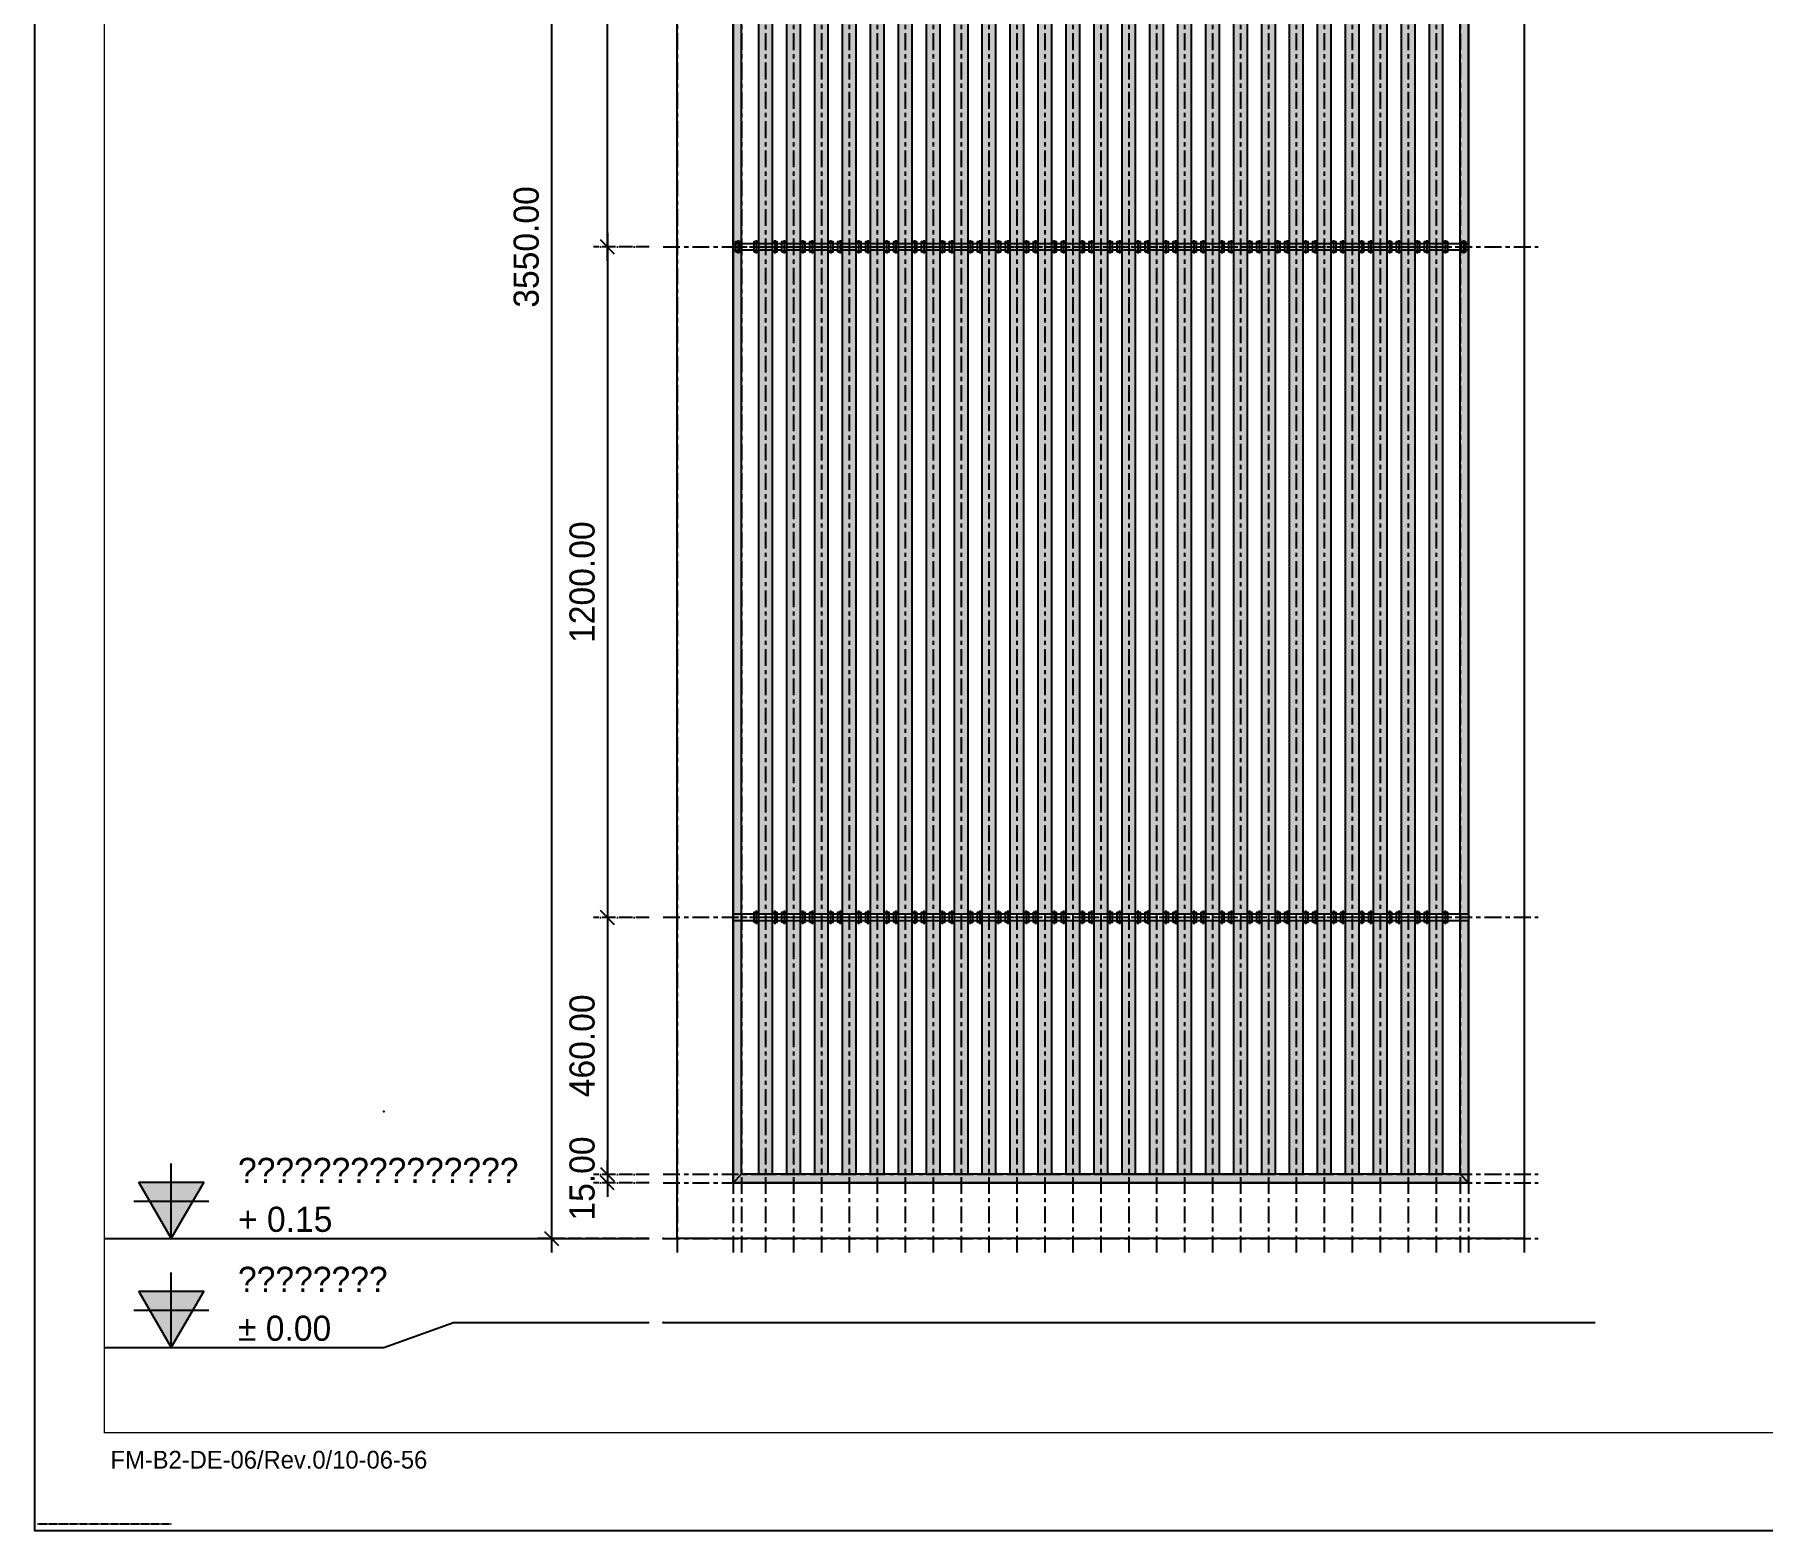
# Model space of a CAD drawing. Header units: millimetres. Extents: x -244126 to 368105, y -173968 to 259060.
# Drawn here: x 22465 to 25557, y 26966 to 29644 of the extents above; entities that cross this region are included whole.
import ezdxf
from ezdxf.enums import TextEntityAlignment as Align

# ---------------------------------------------------------------- set-up
doc = ezdxf.new("R2010")
doc.units = ezdxf.units.MM
doc.header["$MEASUREMENT"] = 0
for name, pattern in [('005_GG_TA_LINE', [13.75, 5, -1.25, 1.25, -1.25, 5]), ('ACAD_ISO04W100', [30, 24, -3, 0, -3]), ('CENTER', [2, 1.25, -0.25, 0.25, -0.25]), ('TA_G_001.00_GG_TA_L_INE', [2.95, 1.1, -0.25, 0.25, -0.25, 1.1]), ('TA_GL_030.00000', [82.5, 30, -7.5, 7.5, -7.5, 30]), ('TA_HL_003.00000', [19.5, 10.65, -8.85]), ('TA_L1', [6.5, 3.55, -2.95])]:
    doc.linetypes.add(name, pattern=pattern)
for name, color, linetype in [('000 - GRID', 8, 'CENTER'), ('000 - H A T C H', 8, 'Continuous'), ('000 - L I N E 0.1', 1, 'Continuous'), ('000 - SYMBOL CON', 1, 'Continuous'), ('000 - T E X T', 4, 'Continuous'), ('000 - TITLEBLOCK', 4, 'Continuous'), ('000 - WIPEOUT', 250, 'Continuous'), ('001 - ASCESSORIES', 1, 'Continuous'), ('002 - STRUCTURAL STEEL', 4, 'Continuous'), ('A04_TUBE SERIES', 7, 'Continuous')]:
    doc.layers.add(name, color=color, linetype=linetype)
doc.styles.add('BROWALLIA', font='BrowalliaUPC.ttf')
doc.styles.add('century gothic111111', font='CordiaUPC.ttf')
doc.styles.add('Cetury Gothic', font='GOTHIC.TTF')
doc.styles.add('CORDIA', font='cordia.shx')
doc.styles.add('TA', font='Cordia New.ttf', dxfattribs={"height": 4.5})
doc.dimstyles.new('DIM E-E', dxfattribs={"dimscale": 2, "dimtxt": 0.18, "dimasz": 0.1, "dimexe": 0.1, "dimexo": 0.1, "dimgap": 0.09, "dimtad": 1, "dimtoh": 1, "dimzin": 0, "dimdsep": 46, "dimtxsty": 'CORDIA', "dimblk": 'OBLIQUE', "dimcen": 0.1, "dimdle": 0.1, "dimclrd": 40, "dimclre": 140, "dimclrt": 3, "dimadec": 0, "dimazin": 0, "dimtfac": 1, "dimtix": 1, "dimtmove": 2, "dimatfit": 3, "dimfxl": 1, "dimtolj": 1, "dimtzin": 0, "dimarcsym": 0})
pattern_1 = [(0, (-22621.554, -27830.9466), (1.5625, 3.125), [0, -3.125])]

# ---------------------------------------------------------------- blocks, each defined once
blk = doc.blocks.new('*U3376')
blk.add_point((0, 0))
at = {"layer": 'A04_TUBE SERIES', "color": 0, "linetype": 'ByBlock'}
for points in [[(-612.5, -1660), (-587.5, -1660), (-587.5, 1660), (-612.5, 1660)], [(-562.5, -1660), (-537.5, -1660), (-537.5, 1660), (-562.5, 1660)], [(-512.5, -1660), (-487.5, -1660), (-487.5, 1660), (-512.5, 1660)], [(-462.5, -1660), (-437.5, -1660), (-437.5, 1660), (-462.5, 1660)], [(-412.5, -1660), (-387.5, -1660), (-387.5, 1660), (-412.5, 1660)], [(-362.5, -1660), (-337.5, -1660), (-337.5, 1660), (-362.5, 1660)], [(-312.5, -1660), (-287.5, -1660), (-287.5, 1660), (-312.5, 1660)], [(-262.5, -1660), (-237.5, -1660), (-237.5, 1660), (-262.5, 1660)], [(-212.5, -1660), (-187.5, -1660), (-187.5, 1660), (-212.5, 1660)], [(-162.5, -1660), (-137.5, -1660), (-137.5, 1660), (-162.5, 1660)], [(-112.5, -1660), (-87.5, -1660), (-87.5, 1660), (-112.5, 1660)], [(-62.5, -1660), (-37.5, -1660), (-37.5, 1660), (-62.5, 1660)], [(-12.5, -1660), (12.5, -1660), (12.5, 1660), (-12.5, 1660)], [(37.5, -1660), (62.5, -1660), (62.5, 1660), (37.5, 1660)], [(87.5, -1660), (112.5, -1660), (112.5, 1660), (87.5, 1660)], [(137.5, -1660), (162.5, -1660), (162.5, 1660), (137.5, 1660)], [(187.5, -1660), (212.5, -1660), (212.5, 1660), (187.5, 1660)], [(237.5, -1660), (262.5, -1660), (262.5, 1660), (237.5, 1660)], [(287.5, -1660), (312.5, -1660), (312.5, 1660), (287.5, 1660)], [(337.5, -1660), (362.5, -1660), (362.5, 1660), (337.5, 1660)], [(387.5, -1660), (412.5, -1660), (412.5, 1660), (387.5, 1660)], [(437.5, -1660), (462.5, -1660), (462.5, 1660), (437.5, 1660)], [(487.5, -1660), (512.5, -1660), (512.5, 1660), (487.5, 1660)], [(537.5, -1660), (562.5, -1660), (562.5, 1660), (537.5, 1660)], [(587.5, -1660), (612.5, -1660), (612.5, 1660), (587.5, 1660)]]:
    blk.add_lwpolyline(points, close=True, dxfattribs=at)
blk = doc.blocks.new('A$C44ddb61d')
at = {"layer": '000 - H A T C H'}
h = blk.add_hatch(dxfattribs=at)
h.set_pattern_fill('DOTS', color=8, scale=50, angle=50)
h.paths.add_polyline_path([(-658, -3350), (-643, -3335), (-643, -15), (-658, 0)])
h = blk.add_hatch(dxfattribs=at)
h.set_pattern_fill('DOTS', color=8, scale=50, angle=50)
h.paths.add_polyline_path([(-658, 0), (658, 0), (643, -15), (-643, -15)])
h = blk.add_hatch(dxfattribs=at)
h.set_pattern_fill('DOTS', color=8, scale=50, angle=50)
h.paths.add_polyline_path([(658, -3350), (643, -3335), (643, -15), (658, 0)])
h = blk.add_hatch(dxfattribs=at)
h.set_pattern_fill('DOTS', color=8, scale=50, angle=50)
h.paths.add_polyline_path([(-658, -3350), (658, -3350), (643, -3335), (-643, -3335)])
at = {"layer": '001 - ASCESSORIES', "color": 0}
for points in [[(-658, 0), (658, 0), (643, -15), (-643, -15)], [(-658, -3350), (-643, -3335), (-643, -15), (-658, 0)], [(658, -3350), (643, -3335), (643, -15), (658, 0)], [(-658, -3350), (658, -3350), (643, -3335), (-643, -3335)]]:
    blk.add_lwpolyline(points, close=True, dxfattribs=at)
blk = doc.blocks.new('A$C378b14e8')
at = {"layer": '000 - H A T C H'}
h = blk.add_hatch(dxfattribs=at)
h.set_pattern_fill('DOTS', color=8, scale=50)
h.set_pattern_definition(pattern_1)
h.paths.add_polyline_path([(-1225, 0), (-1200, 0), (-1200, 3320), (-1225, 3320)])
h = blk.add_hatch(dxfattribs=at)
h.set_pattern_fill('DOTS', color=8, scale=50)
h.set_pattern_definition(pattern_1)
h.paths.add_polyline_path([(-1175, 0), (-1150, 0), (-1150, 3320), (-1175, 3320)])
h = blk.add_hatch(dxfattribs=at)
h.set_pattern_fill('DOTS', color=8, scale=50)
h.set_pattern_definition(pattern_1)
h.paths.add_polyline_path([(-1125, 0), (-1100, 0), (-1100, 3320), (-1125, 3320)])
h = blk.add_hatch(dxfattribs=at)
h.set_pattern_fill('DOTS', color=8, scale=50)
h.set_pattern_definition(pattern_1)
h.paths.add_polyline_path([(-1075, 0), (-1050, 0), (-1050, 3320), (-1075, 3320)])
h = blk.add_hatch(dxfattribs=at)
h.set_pattern_fill('DOTS', color=8, scale=50)
h.set_pattern_definition(pattern_1)
h.paths.add_polyline_path([(-1025, 0), (-1000, 0), (-1000, 3320), (-1025, 3320)])
h = blk.add_hatch(dxfattribs=at)
h.set_pattern_fill('DOTS', color=8, scale=50)
h.set_pattern_definition(pattern_1)
h.paths.add_polyline_path([(-975, 0), (-950, 0), (-950, 3320), (-975, 3320)])
h = blk.add_hatch(dxfattribs=at)
h.set_pattern_fill('DOTS', color=8, scale=50)
h.set_pattern_definition(pattern_1)
h.paths.add_polyline_path([(-925, 0), (-900, 0), (-900, 3320), (-925, 3320)])
h = blk.add_hatch(dxfattribs=at)
h.set_pattern_fill('DOTS', color=8, scale=50)
h.set_pattern_definition(pattern_1)
h.paths.add_polyline_path([(-875, 0), (-850, 0), (-850, 3320), (-875, 3320)])
h = blk.add_hatch(dxfattribs=at)
h.set_pattern_fill('DOTS', color=8, scale=50)
h.set_pattern_definition(pattern_1)
h.paths.add_polyline_path([(-825, 0), (-800, 0), (-800, 3320), (-825, 3320)])
h = blk.add_hatch(dxfattribs=at)
h.set_pattern_fill('DOTS', color=8, scale=50)
h.set_pattern_definition(pattern_1)
h.paths.add_polyline_path([(-775, 0), (-750, 0), (-750, 3320), (-775, 3320)])
h = blk.add_hatch(dxfattribs=at)
h.set_pattern_fill('DOTS', color=8, scale=50)
h.set_pattern_definition(pattern_1)
h.paths.add_polyline_path([(-725, 0), (-700, 0), (-700, 3320), (-725, 3320)])
h = blk.add_hatch(dxfattribs=at)
h.set_pattern_fill('DOTS', color=8, scale=50)
h.set_pattern_definition(pattern_1)
h.paths.add_polyline_path([(-675, 0), (-650, 0), (-650, 3320), (-675, 3320)])
h = blk.add_hatch(dxfattribs=at)
h.set_pattern_fill('DOTS', color=8, scale=50)
h.set_pattern_definition(pattern_1)
h.paths.add_polyline_path([(-625, 0), (-600, 0), (-600, 3320), (-625, 3320)])
h = blk.add_hatch(dxfattribs=at)
h.set_pattern_fill('DOTS', color=8, scale=50)
h.set_pattern_definition(pattern_1)
h.paths.add_polyline_path([(-575, 0), (-550, 0), (-550, 3320), (-575, 3320)])
h = blk.add_hatch(dxfattribs=at)
h.set_pattern_fill('DOTS', color=8, scale=50)
h.set_pattern_definition(pattern_1)
h.paths.add_polyline_path([(-525, 0), (-500, 0), (-500, 3320), (-525, 3320)])
h = blk.add_hatch(dxfattribs=at)
h.set_pattern_fill('DOTS', color=8, scale=50)
h.set_pattern_definition(pattern_1)
h.paths.add_polyline_path([(-475, 0), (-450, 0), (-450, 3320), (-475, 3320)])
h = blk.add_hatch(dxfattribs=at)
h.set_pattern_fill('DOTS', color=8, scale=50)
h.set_pattern_definition(pattern_1)
h.paths.add_polyline_path([(-425, 0), (-400, 0), (-400, 3320), (-425, 3320)])
h = blk.add_hatch(dxfattribs=at)
h.set_pattern_fill('DOTS', color=8, scale=50)
h.set_pattern_definition(pattern_1)
h.paths.add_polyline_path([(-375, 0), (-350, 0), (-350, 3320), (-375, 3320)])
h = blk.add_hatch(dxfattribs=at)
h.set_pattern_fill('DOTS', color=8, scale=50)
h.set_pattern_definition(pattern_1)
h.paths.add_polyline_path([(-325, 0), (-300, 0), (-300, 3320), (-325, 3320)])
h = blk.add_hatch(dxfattribs=at)
h.set_pattern_fill('DOTS', color=8, scale=50)
h.set_pattern_definition(pattern_1)
h.paths.add_polyline_path([(-275, 0), (-250, 0), (-250, 3320), (-275, 3320)])
h = blk.add_hatch(dxfattribs=at)
h.set_pattern_fill('DOTS', color=8, scale=50)
h.set_pattern_definition(pattern_1)
h.paths.add_polyline_path([(-225, 0), (-200, 0), (-200, 3320), (-225, 3320)])
h = blk.add_hatch(dxfattribs=at)
h.set_pattern_fill('DOTS', color=8, scale=50)
h.set_pattern_definition(pattern_1)
h.paths.add_polyline_path([(-175, 0), (-150, 0), (-150, 3320), (-175, 3320)])
h = blk.add_hatch(dxfattribs=at)
h.set_pattern_fill('DOTS', color=8, scale=50)
h.set_pattern_definition(pattern_1)
h.paths.add_polyline_path([(-125, 0), (-100, 0), (-100, 3320), (-125, 3320)])
h = blk.add_hatch(dxfattribs=at)
h.set_pattern_fill('DOTS', color=8, scale=50)
h.set_pattern_definition(pattern_1)
h.paths.add_polyline_path([(-75, 0), (-50, 0), (-50, 3320), (-75, 3320)])
h = blk.add_hatch(dxfattribs=at)
h.set_pattern_fill('DOTS', color=8, scale=50)
h.set_pattern_definition(pattern_1)
h.paths.add_polyline_path([(-25, 0), (0, 0), (0, 3320), (-25, 3320)])
blk = doc.blocks.new('*U3384')
at = {"color": 0}
blk.add_wipeout([(-658, 12), (658, 12), (658, 0), (-658, 0)], dxfattribs=at).dxf.layer = '000 - WIPEOUT'
at = {"layer": '002 - STRUCTURAL STEEL', "color": 0, "linetype": 'ByBlock'}
blk.add_lwpolyline([(-658, 12), (658, 12), (658, 0), (-658, 0)], close=True, dxfattribs=at)
blk = doc.blocks.new('000 - FAMELINE_STAINLESS_STEEL_LOCKING_BUSH_(SS-LKB-01)_TOP_VIEW')
at = {"color": 2}
blk.add_wipeout([(-9.5, 4), (9.5, 4), (9.5, -4), (-9.5, -4)], dxfattribs=at).dxf.layer = '000 - WIPEOUT'
at = {"layer": '001 - ASCESSORIES', "linetype": 'TA_L1', "ltscale": 0.2}
for p, q in [((-6.5, 2.25), (-9.5, 2.25)), ((-6.5, 4), (-6.5, -4)), ((6.5, 4), (6.5, -4)), ((-9.5, -2.25), (-6.5, -2.25))]:
    blk.add_line(p, q, dxfattribs=at)
at = {"layer": '001 - ASCESSORIES', "color": 2}
blk.add_lwpolyline([(-9.5, 4), (9.5, 4), (9.5, -4), (-9.5, -4)], close=True, dxfattribs=at)
at = {"layer": 'Defpoints', "color": 250}
for p, q in [((12, 0), (-12, 0)), ((0, 12), (0, -12))]:
    blk.add_line(p, q, dxfattribs=at)
blk = doc.blocks.new('*U3428')
at = {"layer": '001 - ASCESSORIES', "color": 0}
blk.add_blockref('000 - FAMELINE_STAINLESS_STEEL_LOCKING_BUSH_(SS-LKB-01)_TOP_VIEW', (0, 0), dxfattribs=at)
blk = doc.blocks.new('*U3392')
at = {"color": 3}
blk.add_point((0, -3550), dxfattribs=at)
at = {"layer": '000 - GRID', "color": 0, "linetype": 'ByBlock'}
blk.add_line((0, 25), (0, -3575), dxfattribs=at)
at = {"layer": '000 - GRID', "color": 0}
blk.add_point((0, 0), dxfattribs=at)
at = {"style": 'TA', "flags": 1}
blk.add_attdef('LOCATION', (6, 6), '', height=4.5, dxfattribs=at)
blk = doc.blocks.new('*U3391')
at = {"color": 3}
blk.add_point((0, -1516), dxfattribs=at)
at = {"layer": '000 - GRID', "color": 0, "linetype": 'ByBlock'}
blk.add_line((0, 25), (0, -1541), dxfattribs=at)
at = {"layer": '000 - GRID', "color": 0}
blk.add_point((0, 0), dxfattribs=at)
at = {"style": 'TA', "flags": 1}
blk.add_attdef('LOCATION', (6, 6), '', height=4.5, dxfattribs=at)
blk = doc.blocks.new('A$Cfd196da9')
at = {"color": 0, "linetype": 'ByBlock', "const_width": 0.1}
blk.add_lwpolyline([(-143.5, -98), (96.5, -98), (96.5, 99), (-143.5, 99)], close=True, dxfattribs=at)
blk = doc.blocks.new('*U1681')
at = {"linetype": '005_GG_TA_LINE'}
blk.add_point((625, 750), dxfattribs=at)
at = {"layer": '000 - L I N E 0.1', "color": 21, "linetype": 'Continuous'}
blk.add_lwpolyline([(0, 178), (0, 0), (178, 0)], dxfattribs=at)
at = {"layer": '000 - TITLEBLOCK', "color": 250}
blk.add_lwpolyline([(0, 0), (7425, 0), (7425, 5250), (0, 5250)], close=True, dxfattribs=at)
at = {"layer": 'Defpoints', "color": 250, "linetype": 'TA_G_001.00_GG_TA_L_INE'}
blk.add_line((5, 12), (245, 12), dxfattribs=at)
at = {"layer": '000 - T E X T', "color": 3, "xscale": 25, "yscale": 25, "zscale": 25}
blk.add_blockref('A$Cfd196da9', (3712.5, 2625), dxfattribs=at)
at = {"color": 4, "style": 'TA'}
blk.add_attdef('PAPER_SIZE', text='', height=31.3, dxfattribs=at).set_placement((7107.5, 124.7), align=Align.MIDDLE_RIGHT)
blk.add_attdef('SCALE_SIZE', text='', height=31.3, dxfattribs=at).set_placement((7168.9, 125.3), align=Align.MIDDLE_LEFT)
at = {"layer": '000 - H A T C H', "color": 4, "insert": (135.9, 142.5), "char_height": 31.784, "attachment_point": 1, "style": 'century gothic111111'}
blk.add_mtext('FM-B2-DE-06/Rev.0/10-06-56', dxfattribs=at)
at = {"layer": '000 - T E X T', "color": 250, "style": 'TA'}
for tag, height, p in [('SUPERLINK', 25, (215.8, 5197.1)), ('NAMEFILE', 25, (215.8, 5147.1)), ('SC', 500, (42, 4690.1))]:
    blk.add_attdef(tag, text='', height=height, dxfattribs=at).set_placement(p, align=Align.MIDDLE_LEFT)
at = {"layer": '000 - T E X T', "color": 4, "style": 'TA'}
for tag, height, p in [('PRELIM_NAME_JOB_1', 25, (6558.3, 4127.4)), ('PRELIM_NAME_JOB_2', 25, (6558.3, 4072.8)), ('PRELIM_NAME_PROJECT_1', 37.5, (6185.1, 3866.4)), ('PRELIM_NAME_PROJECT_2', 37.5, (6185.1, 3773.9)), ('PRELIM_NAME_PROJECT_3', 37.5, (6185.1, 3681.4)), ('PRELIM_NAME_TITLE_3', 30, (6193.8, 924.9)), ('DRAWING_NO1', 30, (6182.6, 411.4)), ('DRAWING_NO2', 30, (6182.6, 311.4)), ('PRELIM_NAME_TITLE_1', 1.2, (247.8, 43.7)), ('PRELIM_NAME_TITLE_2', 1.2, (247.8, 40.3))]:
    blk.add_attdef(tag, text='', height=height, dxfattribs=at).set_placement(p, align=Align.MIDDLE_LEFT)
at = {"layer": '000 - T E X T', "color": 4, "style": 'Cetury Gothic'}
for tag, p in [('SHEET_NO.', (7019.7, 425)), ('TOTAL_SHEET_NO.', (7012.1, 220.5))]:
    blk.add_attdef(tag, text='', height=45, dxfattribs=at).set_placement(p, align=Align.CENTER)
at = {"layer": '000 - T E X T', "color": 4, "style": 'TA'}
blk.add_attdef('NAME_REMARK', (691.1, 216.3), '', height=50, dxfattribs=at)
blk = doc.blocks.new('_Oblique')
at = {"color": 0, "linetype": 'ByBlock', "lineweight": -2}
blk.add_line((-0.5, -0.5), (0.5, 0.5), dxfattribs=at)
blk = doc.blocks.new('*D3409')
at = {"color": 40, "lineweight": -2, "transparency": 16777216}
blk.add_line((23490.1, 29288.4), (23490.1, 28038.4), dxfattribs=at)
at = {"color": 140, "linetype": 'ACAD_ISO04W100', "lineweight": -2, "transparency": 16777216}
for p, q in [((23565.1, 29263.4), (23465.1, 29263.4)), ((23565.1, 28063.4), (23465.1, 28063.4))]:
    blk.add_line(p, q, dxfattribs=at)
at = {"layer": 'Defpoints', "color": 0, "transparency": 16777216}
for p in [(23590.1, 29263.4), (23490.1, 28063.4), (23590.1, 28063.4)]:
    blk.add_point(p, dxfattribs=at)
at = {"color": 40, "lineweight": -2, "transparency": 16777216, "xscale": 25, "yscale": 25, "zscale": 25}
for p, rotation in [((23490.1, 29263.4), 90), ((23490.1, 28063.4), 270)]:
    blk.add_blockref('_Oblique', p, dxfattribs=dict(at, rotation=rotation))
at = {"color": 3, "transparency": 16777216, "insert": (23445.1, 28663.4), "char_height": 45, "attachment_point": 5, "rotation": 90, "style": 'CORDIA'}
blk.add_mtext('\\A1;1200.00', dxfattribs=at)
blk = doc.blocks.new('*D3410')
at = {"color": 40, "lineweight": -2, "transparency": 16777216}
blk.add_line((23490.1, 28088.4), (23490.1, 27578.4), dxfattribs=at)
at = {"color": 140, "linetype": 'ACAD_ISO04W100', "lineweight": -2, "transparency": 16777216}
for p, q in [((23565.1, 28063.4), (23465.1, 28063.4)), ((23565.1, 27603.4), (23465.1, 27603.4))]:
    blk.add_line(p, q, dxfattribs=at)
at = {"layer": 'Defpoints', "color": 0, "transparency": 16777216}
for p in [(23590.1, 28063.4), (23490.1, 27603.4), (23590.1, 27603.4)]:
    blk.add_point(p, dxfattribs=at)
at = {"color": 40, "lineweight": -2, "transparency": 16777216, "xscale": 25, "yscale": 25, "zscale": 25}
for p, rotation in [((23490.1, 28063.4), 90), ((23490.1, 27603.4), 270)]:
    blk.add_blockref('_Oblique', p, dxfattribs=dict(at, rotation=rotation))
at = {"color": 3, "transparency": 16777216, "insert": (23445.1, 27833.4), "char_height": 45, "attachment_point": 5, "rotation": 90, "style": 'CORDIA'}
blk.add_mtext('\\A1;460.00', dxfattribs=at)
blk = doc.blocks.new('*D3411')
at = {"color": 40, "lineweight": -2, "transparency": 16777216}
for p, q in [((23490.1, 27603.4), (23490.1, 27628.4)), ((23490.1, 27603.4), (23490.1, 27588.4)), ((23490.1, 27588.4), (23490.1, 27563.4))]:
    blk.add_line(p, q, dxfattribs=at)
at = {"color": 140, "linetype": 'ACAD_ISO04W100', "lineweight": -2, "transparency": 16777216}
for p, q in [((23565.1, 27603.4), (23465.1, 27603.4)), ((23565.1, 27588.4), (23465.1, 27588.4))]:
    blk.add_line(p, q, dxfattribs=at)
at = {"layer": 'Defpoints', "color": 0, "transparency": 16777216}
for p in [(23490.1, 27588.4), (23590.1, 27603.4), (23590.1, 27588.4)]:
    blk.add_point(p, dxfattribs=at)
at = {"color": 40, "lineweight": -2, "transparency": 16777216, "xscale": 25, "yscale": 25, "zscale": 25}
for p, rotation in [((23490.1, 27603.4), 270), ((23490.1, 27588.4), 90)]:
    blk.add_blockref('_Oblique', p, dxfattribs=dict(at, rotation=rotation))
at = {"color": 3, "transparency": 16777216, "insert": (23445.1, 27595.9), "char_height": 45, "attachment_point": 5, "rotation": 90, "style": 'CORDIA'}
blk.add_mtext('\\A1;15.00', dxfattribs=at)
blk = doc.blocks.new('*D3412')
at = {"color": 40, "lineweight": -2, "transparency": 16777216}
blk.add_line((23390.1, 31063.4), (23390.1, 27463.4), dxfattribs=at)
at = {"color": 140, "linetype": 'ACAD_ISO04W100', "lineweight": -2, "transparency": 16777216}
for p, q in [((23565.1, 31038.4), (23365.1, 31038.4)), ((23565.1, 27488.4), (23365.1, 27488.4))]:
    blk.add_line(p, q, dxfattribs=at)
at = {"layer": 'Defpoints', "color": 0, "transparency": 16777216}
for p in [(23590.1, 31038.4), (23390.1, 27488.4), (23590.1, 27488.4)]:
    blk.add_point(p, dxfattribs=at)
at = {"color": 40, "lineweight": -2, "transparency": 16777216, "xscale": 25, "yscale": 25, "zscale": 25}
for p, rotation in [((23390.1, 31038.4), 90), ((23390.1, 27488.4), 270)]:
    blk.add_blockref('_Oblique', p, dxfattribs=dict(at, rotation=rotation))
at = {"color": 3, "transparency": 16777216, "insert": (23345.1, 29263.4), "char_height": 45, "attachment_point": 5, "rotation": 90, "style": 'CORDIA'}
blk.add_mtext('\\A1;3550.00', dxfattribs=at)
blk = doc.blocks.new('*U3419')
at = {"layer": '000 - H A T C H'}
h = blk.add_hatch(color=250, dxfattribs=at)
h.dxf.hatch_style = 1
h.paths.add_polyline_path([(2.32, 4.02), (-2.32, 4.02), (-2.32, 4.02), (0, 0), (2.32, 4.02)])
at = {"color": 8}
blk.add_lwpolyline([(-4.79, 0), (15.21, 0), (20.21, 0), (34.21, 0)], dxfattribs=at)
blk.add_point((35.21, 0))
at = {"layer": '000 - SYMBOL CON', "color": 2}
blk.add_lwpolyline([(0, 0), (2.32, 4.02), (-2.32, 4.02)], close=True, dxfattribs=at)
at = {"layer": 'Defpoints', "color": 250}
for p, q in [((0, 0), (0, 5.37)), ((-2.68, 2.68), (2.68, 2.68))]:
    blk.add_line(p, q, dxfattribs=at)
at = {"layer": '000 - T E X T', "style": 'TA'}
for tag, p in [('NAME4', (4.77, 11.48)), ('NAME3', (4.77, 7.48)), ('NAME2', (4.77, 3.98)), ('NAME1', (4.77, 0.48))]:
    blk.add_attdef(tag, p, '', height=1.8, dxfattribs=at)
at = {"layer": '000 - T E X T', "style": 'BROWALLIA'}
blk.add_attdef('NO.', text='', height=2.5, dxfattribs=at).set_placement((-0.03, 2.73), align=Align.MIDDLE_CENTER)
blk = doc.blocks.new('*U3420')
at = {"layer": '000 - H A T C H'}
h = blk.add_hatch(color=250, dxfattribs=at)
h.dxf.hatch_style = 1
h.paths.add_polyline_path([(2.32, 4.02), (-2.32, 4.02), (-2.32, 4.02), (0, 0), (2.32, 4.02)])
at = {"color": 8}
blk.add_lwpolyline([(-4.79, 0), (15.21, 0), (20.21, 1.8), (34.21, 1.8)], dxfattribs=at)
blk.add_point((35.21, 1.8))
at = {"layer": '000 - SYMBOL CON', "color": 2}
blk.add_lwpolyline([(0, 0), (2.32, 4.02), (-2.32, 4.02)], close=True, dxfattribs=at)
at = {"layer": 'Defpoints', "color": 250}
for p, q in [((0, 0), (0, 5.37)), ((-2.68, 2.68), (2.68, 2.68))]:
    blk.add_line(p, q, dxfattribs=at)
at = {"layer": '000 - T E X T', "style": 'TA'}
for tag, p in [('NAME4', (4.77, 11.48)), ('NAME3', (4.77, 7.48)), ('NAME2', (4.77, 3.98)), ('NAME1', (4.77, 0.48))]:
    blk.add_attdef(tag, p, '', height=1.8, dxfattribs=at)
at = {"layer": '000 - T E X T', "style": 'BROWALLIA'}
blk.add_attdef('NO.', text='', height=2.5, dxfattribs=at).set_placement((-0.03, 2.73), align=Align.MIDDLE_CENTER)
blk = doc.blocks.new('*D4318')
at = {"color": 140, "linetype": 'ACAD_ISO04W100', "lineweight": -2, "transparency": 16777216}
for p, q in [((23565.1, 30463.4), (23465.1, 30463.4)), ((23565.1, 29263.4), (23465.1, 29263.4))]:
    blk.add_line(p, q, dxfattribs=at)
at = {"color": 40, "lineweight": -2, "transparency": 16777216}
blk.add_line((23490.1, 29238.4), (23490.1, 30488.4), dxfattribs=at)
at = {"layer": 'Defpoints', "color": 0, "transparency": 16777216}
for p in [(23490.1, 30463.4), (23590.1, 30463.4), (23590.1, 29263.4)]:
    blk.add_point(p, dxfattribs=at)
at = {"color": 40, "lineweight": -2, "transparency": 16777216, "xscale": 25, "yscale": 25, "zscale": 25}
for p, rotation in [((23490.1, 30463.4), 90), ((23490.1, 29263.4), 270)]:
    blk.add_blockref('_Oblique', p, dxfattribs=dict(at, rotation=rotation))
at = {"color": 3, "transparency": 16777216, "insert": (23445.1, 29863.4), "char_height": 45, "attachment_point": 5, "rotation": 90, "style": 'CORDIA'}
blk.add_mtext('\\A1;1200.00', dxfattribs=at)

msp = doc.modelspace()

# ---------------------------------------------------------------- linework, layer by layer
at = {"color": 6}
msp.add_line((23590.05397, 27338.44662), (25258, 27338.44662), dxfattribs=at)

# ---------------------------------------------------------------- block references
at = {"color": 2}
msp.add_blockref('*U3384', (24373.05397, 29257.44662), dxfattribs=at)
at = {"layer": '000 - GRID', "linetype": 'TA_GL_030.00000'}
for p in [(23615.05397, 31038.44662), (25131.05397, 31038.44662)]:
    msp.add_blockref('*U3392', p, dxfattribs=at)
at = {"layer": '000 - GRID', "linetype": 'TA_GL_030.00000', "rotation": 90}
for p in [(23615.05397, 27603.44662), (23615.05397, 27588.44662), (23615.05397, 27488.44662)]:
    msp.add_blockref('*U3391', p, dxfattribs=at)
at = {"layer": '000 - T E X T'}
ref = msp.add_blockref('*U3419', (22709.77645, 27488.44662), dxfattribs=dict(at, xscale=25, yscale=25, zscale=25))
ref.add_attrib('NAME1', '+ 0.15', (22829.08869, 27500.44753), dxfattribs={"height": 45, "style": 'TA'})
ref.add_attrib('NAME2', 'ระดับท้องโครงเหล็ก', (22829.08869, 27587.94753), dxfattribs={"height": 45, "style": 'TA'})
ref = msp.add_blockref('*U3420', (22709.77645, 27293.44662), dxfattribs=dict(at, xscale=25, yscale=25, zscale=25))
ref.add_attrib('NAME1', '%%P 0.00', (22829.08869, 27305.44753), dxfattribs={"height": 45, "style": 'TA'})
ref.add_attrib('NAME2', 'ระดับพื้นดิน', (22829.08869, 27392.94753), dxfattribs={"height": 45, "style": 'TA'})

# ---------------------------------------------------------------- dimensions: what is measured, and where the dimension line sits
at = {"color": 3}
for base, p1, p2, picture, middle in [((23390.05397, 27488.44662), (23590.05397, 31038.44662), (23590.05397, 27488.44662), '*D3412', (23345.05397, 29263.44662)), ((23490.05397, 30463.44662), (23590.05397, 29263.44662), (23590.05397, 30463.44662), '*D4318', (23445.05397, 29863.44662)), ((23490.05397, 28063.44662), (23590.05397, 29263.44662), (23590.05397, 28063.44662), '*D3409', (23445.05397, 28663.44662)), ((23490.05397, 27603.44662), (23590.05397, 28063.44662), (23590.05397, 27603.44662), '*D3410', (23445.05397, 27833.44662)), ((23490.05397, 27588.44662), (23590.05397, 27603.44662), (23590.05397, 27588.44662), '*D3411', (23445.05397, 27595.94662))]:
    dim = msp.add_linear_dim(base=base, p1=p1, p2=p2, angle=90, dimstyle='DIM E-E', override={"dimscale": 250}, dxfattribs=at)
    dim.commit()
    dim.dimension.update_dxf_attribs({"geometry": picture, "text_midpoint": middle})

# ---------------------------------------------------------------- next in the draw order: block references
at = {"color": 3, "rotation": 90}
for p in [(23724.05397, 29263.44662), (24989.55397, 29263.44662)]:
    msp.add_blockref('*U3428', p, dxfattribs=at)

# ---------------------------------------------------------------- next in the draw order: block references
for p in [(24956.55397, 29263.44662), (25022.05397, 29263.44662)]:
    msp.add_blockref('*U3428', p, dxfattribs=at)

# ---------------------------------------------------------------- next in the draw order: block references
msp.add_blockref('*U3428', (24939.55397, 29263.44662), dxfattribs=at)

# ---------------------------------------------------------------- next in the draw order: block references
msp.add_blockref('*U3428', (24906.55397, 29263.44662), dxfattribs=at)

# ---------------------------------------------------------------- next in the draw order: block references
msp.add_blockref('*U3428', (24889.55397, 29263.44662), dxfattribs=at)

# ---------------------------------------------------------------- next in the draw order: block references
msp.add_blockref('*U3428', (24856.55397, 29263.44662), dxfattribs=at)

# ---------------------------------------------------------------- next in the draw order: block references
msp.add_blockref('*U3428', (24839.55397, 29263.44662), dxfattribs=at)

# ---------------------------------------------------------------- next in the draw order: block references
msp.add_blockref('*U3428', (24806.55397, 29263.44662), dxfattribs=at)

# ---------------------------------------------------------------- next in the draw order: block references
msp.add_blockref('*U3428', (24789.55397, 29263.44662), dxfattribs=at)

# ---------------------------------------------------------------- next in the draw order: block references
msp.add_blockref('*U3428', (24756.55397, 29263.44662), dxfattribs=at)

# ---------------------------------------------------------------- next in the draw order: block references
msp.add_blockref('*U3428', (24739.55397, 29263.44662), dxfattribs=at)

# ---------------------------------------------------------------- next in the draw order: block references
msp.add_blockref('*U3428', (24706.55397, 29263.44662), dxfattribs=at)

# ---------------------------------------------------------------- next in the draw order: block references
msp.add_blockref('*U3428', (24689.55397, 29263.44662), dxfattribs=at)

# ---------------------------------------------------------------- next in the draw order: block references
msp.add_blockref('*U3428', (24656.55397, 29263.44662), dxfattribs=at)

# ---------------------------------------------------------------- next in the draw order: block references
msp.add_blockref('*U3428', (24639.55397, 29263.44662), dxfattribs=at)

# ---------------------------------------------------------------- next in the draw order: block references
msp.add_blockref('*U3428', (24606.55397, 29263.44662), dxfattribs=at)

# ---------------------------------------------------------------- next in the draw order: block references
msp.add_blockref('*U3428', (24589.55397, 29263.44662), dxfattribs=at)

# ---------------------------------------------------------------- next in the draw order: block references
msp.add_blockref('*U3428', (24556.55397, 29263.44662), dxfattribs=at)

# ---------------------------------------------------------------- next in the draw order: block references
msp.add_blockref('*U3428', (24539.55397, 29263.44662), dxfattribs=at)

# ---------------------------------------------------------------- next in the draw order: block references
msp.add_blockref('*U3428', (24506.55397, 29263.44662), dxfattribs=at)

# ---------------------------------------------------------------- next in the draw order: block references
msp.add_blockref('*U3428', (24489.55397, 29263.44662), dxfattribs=at)

# ---------------------------------------------------------------- next in the draw order: block references
msp.add_blockref('*U3428', (24456.55397, 29263.44662), dxfattribs=at)

# ---------------------------------------------------------------- next in the draw order: block references
msp.add_blockref('*U3428', (24439.55397, 29263.44662), dxfattribs=at)

# ---------------------------------------------------------------- next in the draw order: block references
msp.add_blockref('*U3428', (24406.55397, 29263.44662), dxfattribs=at)

# ---------------------------------------------------------------- next in the draw order: block references
msp.add_blockref('*U3428', (24389.55397, 29263.44662), dxfattribs=at)

# ---------------------------------------------------------------- next in the draw order: block references
msp.add_blockref('*U3428', (24356.55397, 29263.44662), dxfattribs=at)

# ---------------------------------------------------------------- next in the draw order: block references
msp.add_blockref('*U3428', (24339.55397, 29263.44662), dxfattribs=at)

# ---------------------------------------------------------------- next in the draw order: block references
msp.add_blockref('*U3428', (24306.55397, 29263.44662), dxfattribs=at)

# ---------------------------------------------------------------- next in the draw order: block references
msp.add_blockref('*U3428', (24289.55397, 29263.44662), dxfattribs=at)

# ---------------------------------------------------------------- next in the draw order: block references
msp.add_blockref('*U3428', (24256.55397, 29263.44662), dxfattribs=at)

# ---------------------------------------------------------------- next in the draw order: block references
msp.add_blockref('*U3428', (24239.55397, 29263.44662), dxfattribs=at)

# ---------------------------------------------------------------- next in the draw order: block references
msp.add_blockref('*U3428', (24206.55397, 29263.44662), dxfattribs=at)

# ---------------------------------------------------------------- next in the draw order: block references
msp.add_blockref('*U3428', (24189.55397, 29263.44662), dxfattribs=at)

# ---------------------------------------------------------------- next in the draw order: block references
msp.add_blockref('*U3428', (24156.55397, 29263.44662), dxfattribs=at)

# ---------------------------------------------------------------- next in the draw order: block references
msp.add_blockref('*U3428', (24139.55397, 29263.44662), dxfattribs=at)

# ---------------------------------------------------------------- next in the draw order: block references
msp.add_blockref('*U3428', (24106.55397, 29263.44662), dxfattribs=at)

# ---------------------------------------------------------------- next in the draw order: block references
msp.add_blockref('*U3428', (24089.55397, 29263.44662), dxfattribs=at)

# ---------------------------------------------------------------- next in the draw order: block references
msp.add_blockref('*U3428', (24056.55397, 29263.44662), dxfattribs=at)

# ---------------------------------------------------------------- next in the draw order: block references
msp.add_blockref('*U3428', (24039.55397, 29263.44662), dxfattribs=at)

# ---------------------------------------------------------------- next in the draw order: block references
msp.add_blockref('*U3428', (24006.55397, 29263.44662), dxfattribs=at)

# ---------------------------------------------------------------- next in the draw order: block references
msp.add_blockref('*U3428', (23989.55397, 29263.44662), dxfattribs=at)

# ---------------------------------------------------------------- next in the draw order: block references
msp.add_blockref('*U3428', (23956.55397, 29263.44662), dxfattribs=at)

# ---------------------------------------------------------------- next in the draw order: block references
msp.add_blockref('*U3428', (23939.55397, 29263.44662), dxfattribs=at)

# ---------------------------------------------------------------- next in the draw order: block references
msp.add_blockref('*U3428', (23906.55397, 29263.44662), dxfattribs=at)

# ---------------------------------------------------------------- next in the draw order: block references
msp.add_blockref('*U3428', (23889.55397, 29263.44662), dxfattribs=at)

# ---------------------------------------------------------------- next in the draw order: block references
msp.add_blockref('*U3428', (23856.55397, 29263.44662), dxfattribs=at)

# ---------------------------------------------------------------- next in the draw order: block references
msp.add_blockref('*U3428', (23839.55397, 29263.44662), dxfattribs=at)

# ---------------------------------------------------------------- next in the draw order: block references
msp.add_blockref('*U3428', (23806.55397, 29263.44662), dxfattribs=at)

# ---------------------------------------------------------------- next in the draw order: block references
msp.add_blockref('*U3428', (23789.55397, 29263.44662), dxfattribs=at)

# ---------------------------------------------------------------- next in the draw order: block references
msp.add_blockref('*U3428', (23756.55397, 29263.44662), dxfattribs=at)

# ---------------------------------------------------------------- next in the draw order: linework, layer by layer
at = {"color": 3}
for points in [[(23615.05397, 31038.44662), (25131.05397, 31038.44662), (25131.05397, 27488.44662), (23615.05397, 27488.44662)], [(23715.05397, 30938.44662), (25031.05397, 30938.44662), (25031.05397, 27588.44662), (23715.05397, 27588.44662)], [(23715.05397, 27588.44662), (25031.05397, 27588.44662), (25031.05397, 30938.44662), (23715.05397, 30938.44662)]]:
    msp.add_lwpolyline(points, close=True, dxfattribs=at)

# ---------------------------------------------------------------- next in the draw order: block references
msp.add_blockref('A$C378b14e8', (24985.55397, 27603.44662), dxfattribs=at)
at = {"layer": '000 - GRID', "linetype": 'TA_GL_030.00000', "rotation": 90}
msp.add_blockref('*U3391', (23615.05397, 29263.44662), dxfattribs=at)
at = {"layer": 'A04_TUBE SERIES', "color": 2}
msp.add_blockref('*U3376', (24373.05397, 29263.44662), dxfattribs=at)

# ---------------------------------------------------------------- next in the draw order: block references
at = {"color": 2}
msp.add_blockref('*U3384', (24373.05397, 28057.44662), dxfattribs=at)

# ---------------------------------------------------------------- next in the draw order: block references
at = {"color": 3, "rotation": 90}
msp.add_blockref('*U3428', (24989.55397, 28063.44662), dxfattribs=at)
at = {"layer": '000 - GRID', "linetype": 'TA_GL_030.00000'}
for p in [(23715.05397, 31038.44662), (25031.05397, 31038.44662)]:
    msp.add_blockref('*U3392', p, dxfattribs=at)

# ---------------------------------------------------------------- next in the draw order: block references
at = {"color": 3, "rotation": 90}
msp.add_blockref('*U3428', (24956.55397, 28063.44662), dxfattribs=at)
at = {"layer": '000 - GRID', "linetype": 'TA_GL_030.00000'}
msp.add_blockref('*U3392', (25016.05397, 31038.44662), dxfattribs=at)

# ---------------------------------------------------------------- next in the draw order: block references
at = {"color": 3, "rotation": 90}
msp.add_blockref('*U3428', (24939.55397, 28063.44662), dxfattribs=at)
at = {"layer": '000 - GRID', "linetype": 'TA_GL_030.00000'}
msp.add_blockref('*U3392', (24973.05397, 31038.44662), dxfattribs=at)

# ---------------------------------------------------------------- next in the draw order: block references
at = {"color": 3, "rotation": 90}
msp.add_blockref('*U3428', (24906.55397, 28063.44662), dxfattribs=at)

# ---------------------------------------------------------------- next in the draw order: block references
msp.add_blockref('*U3428', (24889.55397, 28063.44662), dxfattribs=at)
at = {"layer": '000 - GRID', "linetype": 'TA_GL_030.00000'}
msp.add_blockref('*U3392', (24923.05397, 31038.44662), dxfattribs=at)

# ---------------------------------------------------------------- next in the draw order: block references
at = {"color": 3, "rotation": 90}
msp.add_blockref('*U3428', (24856.55397, 28063.44662), dxfattribs=at)

# ---------------------------------------------------------------- next in the draw order: block references
msp.add_blockref('*U3428', (24839.55397, 28063.44662), dxfattribs=at)
at = {"layer": '000 - GRID', "linetype": 'TA_GL_030.00000'}
msp.add_blockref('*U3392', (24873.05397, 31038.44662), dxfattribs=at)

# ---------------------------------------------------------------- next in the draw order: block references
at = {"color": 3, "rotation": 90}
msp.add_blockref('*U3428', (24806.55397, 28063.44662), dxfattribs=at)

# ---------------------------------------------------------------- next in the draw order: block references
msp.add_blockref('*U3428', (24789.55397, 28063.44662), dxfattribs=at)
at = {"layer": '000 - GRID', "linetype": 'TA_GL_030.00000'}
msp.add_blockref('*U3392', (24823.05397, 31038.44662), dxfattribs=at)

# ---------------------------------------------------------------- next in the draw order: block references
at = {"color": 3, "rotation": 90}
msp.add_blockref('*U3428', (24756.55397, 28063.44662), dxfattribs=at)

# ---------------------------------------------------------------- next in the draw order: block references
msp.add_blockref('*U3428', (24739.55397, 28063.44662), dxfattribs=at)
at = {"layer": '000 - GRID', "linetype": 'TA_GL_030.00000'}
msp.add_blockref('*U3392', (24773.05397, 31038.44662), dxfattribs=at)

# ---------------------------------------------------------------- next in the draw order: block references
at = {"color": 3, "rotation": 90}
msp.add_blockref('*U3428', (24706.55397, 28063.44662), dxfattribs=at)

# ---------------------------------------------------------------- next in the draw order: block references
msp.add_blockref('*U3428', (24689.55397, 28063.44662), dxfattribs=at)
at = {"layer": '000 - GRID', "linetype": 'TA_GL_030.00000'}
msp.add_blockref('*U3392', (24723.05397, 31038.44662), dxfattribs=at)

# ---------------------------------------------------------------- next in the draw order: block references
at = {"color": 3, "rotation": 90}
msp.add_blockref('*U3428', (24656.55397, 28063.44662), dxfattribs=at)

# ---------------------------------------------------------------- next in the draw order: block references
msp.add_blockref('*U3428', (24639.55397, 28063.44662), dxfattribs=at)
at = {"layer": '000 - GRID', "linetype": 'TA_GL_030.00000'}
msp.add_blockref('*U3392', (24673.05397, 31038.44662), dxfattribs=at)

# ---------------------------------------------------------------- next in the draw order: block references
at = {"color": 3, "rotation": 90}
msp.add_blockref('*U3428', (24606.55397, 28063.44662), dxfattribs=at)

# ---------------------------------------------------------------- next in the draw order: block references
msp.add_blockref('*U3428', (24589.55397, 28063.44662), dxfattribs=at)
at = {"layer": '000 - GRID', "linetype": 'TA_GL_030.00000'}
msp.add_blockref('*U3392', (24623.05397, 31038.44662), dxfattribs=at)

# ---------------------------------------------------------------- next in the draw order: block references
at = {"color": 3, "rotation": 90}
msp.add_blockref('*U3428', (24556.55397, 28063.44662), dxfattribs=at)

# ---------------------------------------------------------------- next in the draw order: block references
msp.add_blockref('*U3428', (24539.55397, 28063.44662), dxfattribs=at)
at = {"layer": '000 - GRID', "linetype": 'TA_GL_030.00000'}
msp.add_blockref('*U3392', (24573.05397, 31038.44662), dxfattribs=at)

# ---------------------------------------------------------------- next in the draw order: block references
at = {"color": 3, "rotation": 90}
msp.add_blockref('*U3428', (24506.55397, 28063.44662), dxfattribs=at)

# ---------------------------------------------------------------- next in the draw order: block references
msp.add_blockref('*U3428', (24489.55397, 28063.44662), dxfattribs=at)
at = {"layer": '000 - GRID', "linetype": 'TA_GL_030.00000'}
msp.add_blockref('*U3392', (24523.05397, 31038.44662), dxfattribs=at)

# ---------------------------------------------------------------- next in the draw order: block references
at = {"color": 3, "rotation": 90}
msp.add_blockref('*U3428', (24456.55397, 28063.44662), dxfattribs=at)

# ---------------------------------------------------------------- next in the draw order: block references
msp.add_blockref('*U3428', (24439.55397, 28063.44662), dxfattribs=at)
at = {"layer": '000 - GRID', "linetype": 'TA_GL_030.00000'}
msp.add_blockref('*U3392', (24473.05397, 31038.44662), dxfattribs=at)

# ---------------------------------------------------------------- next in the draw order: block references
at = {"color": 3, "rotation": 90}
msp.add_blockref('*U3428', (24406.55397, 28063.44662), dxfattribs=at)

# ---------------------------------------------------------------- next in the draw order: block references
msp.add_blockref('*U3428', (24389.55397, 28063.44662), dxfattribs=at)
at = {"layer": '000 - GRID', "linetype": 'TA_GL_030.00000'}
msp.add_blockref('*U3392', (24423.05397, 31038.44662), dxfattribs=at)

# ---------------------------------------------------------------- next in the draw order: block references
at = {"color": 3, "rotation": 90}
msp.add_blockref('*U3428', (24356.55397, 28063.44662), dxfattribs=at)

# ---------------------------------------------------------------- next in the draw order: block references
msp.add_blockref('*U3428', (24339.55397, 28063.44662), dxfattribs=at)
at = {"layer": '000 - GRID', "linetype": 'TA_GL_030.00000'}
msp.add_blockref('*U3392', (24373.05397, 31038.44662), dxfattribs=at)

# ---------------------------------------------------------------- next in the draw order: block references
at = {"color": 3, "rotation": 90}
msp.add_blockref('*U3428', (24306.55397, 28063.44662), dxfattribs=at)

# ---------------------------------------------------------------- next in the draw order: block references
msp.add_blockref('*U3428', (24289.55397, 28063.44662), dxfattribs=at)
at = {"layer": '000 - GRID', "linetype": 'TA_GL_030.00000'}
msp.add_blockref('*U3392', (24323.05397, 31038.44662), dxfattribs=at)

# ---------------------------------------------------------------- next in the draw order: block references
at = {"color": 3, "rotation": 90}
msp.add_blockref('*U3428', (24256.55397, 28063.44662), dxfattribs=at)

# ---------------------------------------------------------------- next in the draw order: block references
msp.add_blockref('*U3428', (24239.55397, 28063.44662), dxfattribs=at)
at = {"layer": '000 - GRID', "linetype": 'TA_GL_030.00000'}
msp.add_blockref('*U3392', (24273.05397, 31038.44662), dxfattribs=at)

# ---------------------------------------------------------------- next in the draw order: block references
at = {"color": 3, "rotation": 90}
msp.add_blockref('*U3428', (24206.55397, 28063.44662), dxfattribs=at)

# ---------------------------------------------------------------- next in the draw order: block references
msp.add_blockref('*U3428', (24189.55397, 28063.44662), dxfattribs=at)
at = {"layer": '000 - GRID', "linetype": 'TA_GL_030.00000'}
msp.add_blockref('*U3392', (24223.05397, 31038.44662), dxfattribs=at)

# ---------------------------------------------------------------- next in the draw order: block references
at = {"color": 3, "rotation": 90}
msp.add_blockref('*U3428', (24156.55397, 28063.44662), dxfattribs=at)

# ---------------------------------------------------------------- next in the draw order: block references
msp.add_blockref('*U3428', (24139.55397, 28063.44662), dxfattribs=at)
at = {"layer": '000 - GRID', "linetype": 'TA_GL_030.00000'}
msp.add_blockref('*U3392', (24173.05397, 31038.44662), dxfattribs=at)

# ---------------------------------------------------------------- next in the draw order: block references
at = {"color": 3, "rotation": 90}
msp.add_blockref('*U3428', (24106.55397, 28063.44662), dxfattribs=at)

# ---------------------------------------------------------------- next in the draw order: block references
msp.add_blockref('*U3428', (24089.55397, 28063.44662), dxfattribs=at)
at = {"layer": '000 - GRID', "linetype": 'TA_GL_030.00000'}
msp.add_blockref('*U3392', (24123.05397, 31038.44662), dxfattribs=at)

# ---------------------------------------------------------------- next in the draw order: block references
at = {"color": 3, "rotation": 90}
msp.add_blockref('*U3428', (24056.55397, 28063.44662), dxfattribs=at)

# ---------------------------------------------------------------- next in the draw order: block references
msp.add_blockref('*U3428', (24039.55397, 28063.44662), dxfattribs=at)
at = {"layer": '000 - GRID', "linetype": 'TA_GL_030.00000'}
msp.add_blockref('*U3392', (24073.05397, 31038.44662), dxfattribs=at)

# ---------------------------------------------------------------- next in the draw order: block references
at = {"color": 3, "rotation": 90}
msp.add_blockref('*U3428', (24006.55397, 28063.44662), dxfattribs=at)

# ---------------------------------------------------------------- next in the draw order: block references
msp.add_blockref('*U3428', (23989.55397, 28063.44662), dxfattribs=at)
at = {"layer": '000 - GRID', "linetype": 'TA_GL_030.00000'}
msp.add_blockref('*U3392', (24023.05397, 31038.44662), dxfattribs=at)

# ---------------------------------------------------------------- next in the draw order: block references
at = {"color": 3, "rotation": 90}
msp.add_blockref('*U3428', (23956.55397, 28063.44662), dxfattribs=at)

# ---------------------------------------------------------------- next in the draw order: block references
msp.add_blockref('*U3428', (23939.55397, 28063.44662), dxfattribs=at)
at = {"layer": '000 - GRID', "linetype": 'TA_GL_030.00000'}
msp.add_blockref('*U3392', (23973.05397, 31038.44662), dxfattribs=at)

# ---------------------------------------------------------------- next in the draw order: block references
at = {"color": 3, "rotation": 90}
msp.add_blockref('*U3428', (23906.55397, 28063.44662), dxfattribs=at)

# ---------------------------------------------------------------- next in the draw order: block references
msp.add_blockref('*U3428', (23889.55397, 28063.44662), dxfattribs=at)
at = {"layer": '000 - GRID', "linetype": 'TA_GL_030.00000'}
msp.add_blockref('*U3392', (23923.05397, 31038.44662), dxfattribs=at)

# ---------------------------------------------------------------- next in the draw order: block references
at = {"color": 3, "rotation": 90}
msp.add_blockref('*U3428', (23856.55397, 28063.44662), dxfattribs=at)

# ---------------------------------------------------------------- next in the draw order: block references
msp.add_blockref('*U3428', (23839.55397, 28063.44662), dxfattribs=at)
at = {"layer": '000 - GRID', "linetype": 'TA_GL_030.00000'}
msp.add_blockref('*U3392', (23873.05397, 31038.44662), dxfattribs=at)

# ---------------------------------------------------------------- next in the draw order: block references
at = {"color": 3, "rotation": 90}
msp.add_blockref('*U3428', (23806.55397, 28063.44662), dxfattribs=at)

# ---------------------------------------------------------------- next in the draw order: block references
msp.add_blockref('*U3428', (23789.55397, 28063.44662), dxfattribs=at)
at = {"layer": '000 - GRID', "linetype": 'TA_GL_030.00000'}
msp.add_blockref('*U3392', (23823.05397, 31038.44662), dxfattribs=at)

# ---------------------------------------------------------------- next in the draw order: block references
at = {"color": 3, "rotation": 90}
msp.add_blockref('*U3428', (23756.55397, 28063.44662), dxfattribs=at)

# ---------------------------------------------------------------- next in the draw order: block references
at = {"color": 2, "linetype": 'TA_HL_003.00000'}
msp.add_blockref('*U1681', (22465.05397, 26965.94662), dxfattribs=at)
at = {"color": 3}
msp.add_blockref('A$C44ddb61d', (24373.05397, 30938.44662), dxfattribs=at)
at = {"layer": '000 - GRID', "linetype": 'TA_GL_030.00000'}
for p in [(23730.05397, 31038.44662), (23773.05397, 31038.44662)]:
    msp.add_blockref('*U3392', p, dxfattribs=at)
at = {"layer": '000 - GRID', "linetype": 'TA_GL_030.00000', "rotation": 90}
msp.add_blockref('*U3391', (23615.05397, 28063.44662), dxfattribs=at)

doc.saveas('drawing.dxf')
